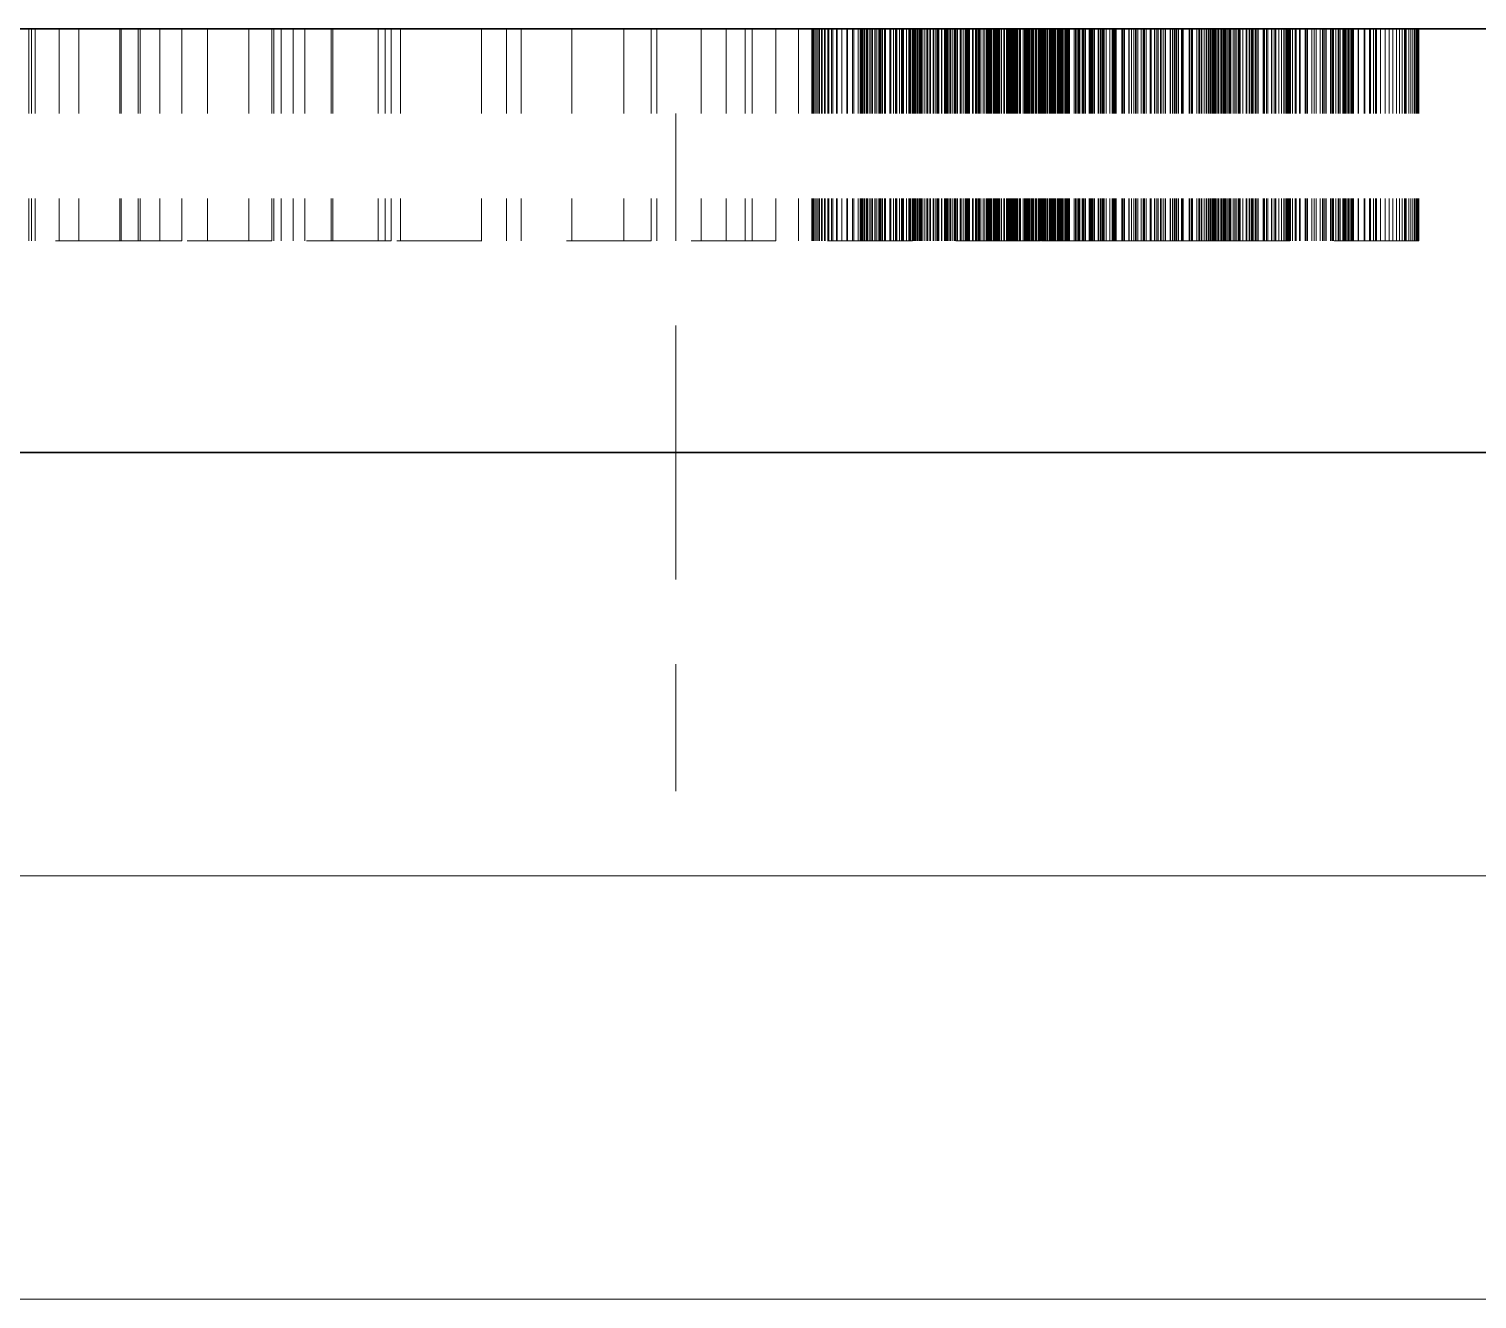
# Model space of a CAD drawing. Extents: x 23 to 587, y 4 to 413.
# Drawn here: x 119.161 to 120.87, y 247.85 to 249.35 of the extents above; entities that cross this region are included whole.
import ezdxf

# ---------------------------------------------------------------- set-up
doc = ezdxf.new("R2010")
doc.units = 0
doc.linetypes.add('DASHED', pattern=[15, 12, -3])
doc.layers.get('0').update_dxf_attribs({"lineweight": 13})

# ---------------------------------------------------------------- blocks, each defined once
blk = doc.blocks.new('BLOCK6915')
at = {"color": 7, "lineweight": 35}
for p, q in [((63, 70.5), (17, 70.5)), ((68, 69.5), (-68, 69.5)), ((63, 69.5), (17, 69.5))]:
    blk.add_line(p, q, dxfattribs=at)
at = {"color": 7, "lineweight": 35, "ltscale": 0.005909}
blk.add_line((58.9787, 70.5), (58.7423, 70.5), dxfattribs=at)
at = {"color": 7, "linetype": 'DASHED', "lineweight": 13, "ltscale": 0.0125}
for p, q in [((58.9726, 70.5), (58.9726, 70)), ((58.9787, 70.5), (58.9787, 70)), ((58.9875, 70.5), (58.9875, 70)), ((59.0442, 70.5), (59.0442, 70)), ((59.0902, 70.5), (59.0902, 70)), ((59.1874, 70.5), (59.1874, 70)), ((59.1901, 70.5), (59.1901, 70)), ((59.2304, 70.5), (59.2304, 70)), ((59.2352, 70.5), (59.2352, 70)), ((59.2816, 70.5), (59.2816, 70)), ((59.3334, 70.5), (59.3334, 70)), ((59.3941, 70.5), (59.3941, 70)), ((59.492, 70.5), (59.492, 70)), ((59.5463, 70.5), (59.5463, 70)), ((59.5507, 70.5), (59.5507, 70)), ((59.5681, 70.5), (59.5681, 70)), ((59.5967, 70.5), (59.5967, 70)), ((59.6243, 70.5), (59.6243, 70)), ((59.6864, 70.5), (59.6864, 70)), ((59.6898, 70.5), (59.6898, 70)), ((59.7973, 70.5), (59.7973, 70)), ((59.8136, 70.5), (59.8136, 70)), ((59.8277, 70.5), (59.8277, 70)), ((59.8502, 70.5), (59.8502, 70)), ((60.0414, 70.5), (60.0414, 70)), ((60.1001, 70.5), (60.1001, 70)), ((60.1349, 70.5), (60.1349, 70)), ((60.2546, 70.5), (60.2546, 70)), ((60.3774, 70.5), (60.3774, 70)), ((60.4416, 70.5), (60.4416, 70)), ((60.4549, 70.5), (60.4549, 70)), ((60.5595, 70.5), (60.5595, 70)), ((60.6189, 70.5), (60.6189, 70)), ((60.6635, 70.5), (60.6635, 70)), ((60.6803, 70.5), (60.6803, 70)), ((60.7363, 70.5), (60.7363, 70)), ((60.7898, 70.5), (60.7898, 70)), ((60.8215, 70.5), (60.8215, 70)), ((60.8219, 70.5), (60.8219, 70)), ((60.822, 70.5), (60.822, 70)), ((60.8233, 70.5), (60.8233, 70)), ((60.8234, 70.5), (60.8234, 70)), ((60.8256, 70.5), (60.8256, 70)), ((60.8259, 70.5), (60.8259, 70)), ((60.8288, 70.5), (60.8288, 70)), ((60.8293, 70.5), (60.8293, 70)), ((60.833, 70.5), (60.833, 70)), ((60.8337, 70.5), (60.8337, 70)), ((60.8381, 70.5), (60.8381, 70)), ((60.8392, 70.5), (60.8392, 70)), ((60.844, 70.5), (60.844, 70)), ((60.8455, 70.5), (60.8455, 70)), ((60.8509, 70.5), (60.8509, 70)), ((60.8529, 70.5), (60.8529, 70)), ((60.8588, 70.5), (60.8588, 70)), ((60.8613, 70.5), (60.8613, 70)), ((60.8675, 70.5), (60.8675, 70)), ((60.8706, 70.5), (60.8706, 70)), ((60.8793, 70.5), (60.8793, 70)), ((60.8809, 70.5), (60.8809, 70)), ((60.892, 70.5), (60.892, 70)), ((60.892, 70.5), (60.892, 70)), ((60.9041, 70.5), (60.9041, 70)), ((60.9056, 70.5), (60.9056, 70)), ((60.9171, 70.5), (60.9171, 70)), ((60.9202, 70.5), (60.9202, 70)), ((60.931, 70.5), (60.931, 70)), ((60.935, 70.5), (60.935, 70)), ((60.9356, 70.5), (60.9356, 70)), ((60.9358, 70.5), (60.9358, 70)), ((60.9358, 70.5), (60.9358, 70)), ((60.9374, 70.5), (60.9374, 70)), ((60.9379, 70.5), (60.9379, 70)), ((60.9402, 70.5), (60.9402, 70)), ((60.9404, 70.5), (60.9404, 70)), ((60.9415, 70.5), (60.9415, 70)), ((60.9446, 70.5), (60.9446, 70)), ((60.9457, 70.5), (60.9457, 70)), ((60.9465, 70.5), (60.9465, 70)), ((60.95, 70.5), (60.95, 70)), ((60.9524, 70.5), (60.9524, 70)), ((60.9529, 70.5), (60.9529, 70)), ((60.9566, 70.5), (60.9566, 70)), ((60.9608, 70.5), (60.9608, 70)), ((60.9614, 70.5), (60.9614, 70)), ((60.9644, 70.5), (60.9644, 70)), ((60.9699, 70.5), (60.9699, 70)), ((60.9701, 70.5), (60.9701, 70)), ((60.9734, 70.5), (60.9734, 70)), ((60.978, 70.5), (60.978, 70)), ((60.978, 70.5), (60.978, 70)), ((60.9808, 70.5), (60.9808, 70)), ((60.9809, 70.5), (60.9809, 70)), ((60.9835, 70.5), (60.9835, 70)), ((60.9863, 70.5), (60.9863, 70)), ((60.9883, 70.5), (60.9883, 70)), ((60.9931, 70.5), (60.9931, 70)), ((60.9945, 70.5), (60.9945, 70)), ((60.9949, 70.5), (60.9949, 70)), ((60.9955, 70.5), (60.9955, 70)), ((61.0054, 70.5), (61.0054, 70)), ((61.0067, 70.5), (61.0067, 70)), ((61.0073, 70.5), (61.0073, 70)), ((61.0078, 70.5), (61.0078, 70)), ((61.0138, 70.5), (61.0138, 70)), ((61.0191, 70.5), (61.0191, 70)), ((61.0207, 70.5), (61.0207, 70)), ((61.0216, 70.5), (61.0216, 70)), ((61.0282, 70.5), (61.0282, 70)), ((61.033, 70.5), (61.033, 70)), ((61.035, 70.5), (61.035, 70)), ((61.0354, 70.5), (61.0354, 70)), ((61.0377, 70.5), (61.0377, 70)), ((61.0445, 70.5), (61.0445, 70)), ((61.0501, 70.5), (61.0501, 70)), ((61.0527, 70.5), (61.0527, 70)), ((61.053, 70.5), (61.053, 70)), ((61.0545, 70.5), (61.0545, 70)), ((61.055, 70.5), (61.055, 70)), ((61.0586, 70.5), (61.0586, 70)), ((61.0588, 70.5), (61.0588, 70)), ((61.0595, 70.5), (61.0595, 70)), ((61.0608, 70.5), (61.0608, 70)), ((61.0619, 70.5), (61.0619, 70)), ((61.0625, 70.5), (61.0625, 70)), ((61.0647, 70.5), (61.0647, 70)), ((61.0663, 70.5), (61.0663, 70)), ((61.0674, 70.5), (61.0674, 70)), ((61.0706, 70.5), (61.0706, 70)), ((61.0735, 70.5), (61.0735, 70)), ((61.0737, 70.5), (61.0737, 70)), ((61.0743, 70.5), (61.0743, 70)), ((61.0762, 70.5), (61.0762, 70)), ((61.0785, 70.5), (61.0785, 70)), ((61.0804, 70.5), (61.0804, 70)), ((61.0831, 70.5), (61.0831, 70)), ((61.0833, 70.5), (61.0833, 70)), ((61.0884, 70.5), (61.0884, 70)), ((61.0931, 70.5), (61.0931, 70)), ((61.0946, 70.5), (61.0946, 70)), ((61.0952, 70.5), (61.0952, 70)), ((61.1, 70.5), (61.1, 70)), ((61.1007, 70.5), (61.1007, 70)), ((61.1013, 70.5), (61.1013, 70)), ((61.1016, 70.5), (61.1016, 70)), ((61.1076, 70.5), (61.1076, 70)), ((61.1094, 70.5), (61.1094, 70)), ((61.114, 70.5), (61.114, 70)), ((61.1174, 70.5), (61.1174, 70)), ((61.118, 70.5), (61.118, 70)), ((61.1201, 70.5), (61.1201, 70)), ((61.1208, 70.5), (61.1208, 70)), ((61.1275, 70.5), (61.1275, 70)), ((61.1279, 70.5), (61.1279, 70)), ((61.1346, 70.5), (61.1346, 70)), ((61.1349, 70.5), (61.1349, 70)), ((61.1349, 70.5), (61.1349, 70)), ((61.1358, 70.5), (61.1358, 70)), ((61.1358, 70.5), (61.1358, 70)), ((61.136, 70.5), (61.136, 70)), ((61.1373, 70.5), (61.1373, 70)), ((61.1373, 70.5), (61.1373, 70)), ((61.1378, 70.5), (61.1378, 70)), ((61.1395, 70.5), (61.1395, 70)), ((61.1395, 70.5), (61.1395, 70)), ((61.1399, 70.5), (61.1399, 70)), ((61.1404, 70.5), (61.1404, 70)), ((61.1422, 70.5), (61.1422, 70)), ((61.1422, 70.5), (61.1422, 70)), ((61.1426, 70.5), (61.1426, 70)), ((61.1456, 70.5), (61.1456, 70)), ((61.1456, 70.5), (61.1456, 70)), ((61.1489, 70.5), (61.1489, 70)), ((61.1496, 70.5), (61.1496, 70)), ((61.1496, 70.5), (61.1496, 70)), ((61.1542, 70.5), (61.1542, 70)), ((61.1542, 70.5), (61.1542, 70)), ((61.1579, 70.5), (61.1579, 70)), ((61.1592, 70.5), (61.1592, 70)), ((61.1594, 70.5), (61.1594, 70)), ((61.1594, 70.5), (61.1594, 70)), ((61.1607, 70.5), (61.1607, 70)), ((61.1609, 70.5), (61.1609, 70)), ((61.1642, 70.5), (61.1642, 70)), ((61.1653, 70.5), (61.1653, 70)), ((61.1653, 70.5), (61.1653, 70)), ((61.1655, 70.5), (61.1655, 70)), ((61.1716, 70.5), (61.1716, 70)), ((61.1716, 70.5), (61.1716, 70)), ((61.1737, 70.5), (61.1737, 70)), ((61.1783, 70.5), (61.1783, 70)), ((61.1785, 70.5), (61.1785, 70)), ((61.183, 70.5), (61.183, 70)), ((61.1837, 70.5), (61.1837, 70)), ((61.1853, 70.5), (61.1853, 70)), ((61.1859, 70.5), (61.1859, 70)), ((61.1873, 70.5), (61.1873, 70)), ((61.1887, 70.5), (61.1887, 70)), ((61.1896, 70.5), (61.1896, 70)), ((61.1906, 70.5), (61.1906, 70)), ((61.1927, 70.5), (61.1927, 70)), ((61.1937, 70.5), (61.1937, 70)), ((61.2004, 70.5), (61.2004, 70)), ((61.2019, 70.5), (61.2019, 70)), ((61.2021, 70.5), (61.2021, 70)), ((61.2076, 70.5), (61.2076, 70)), ((61.2085, 70.5), (61.2085, 70)), ((61.2093, 70.5), (61.2093, 70)), ((61.2109, 70.5), (61.2109, 70)), ((61.2139, 70.5), (61.2139, 70)), ((61.2147, 70.5), (61.2147, 70)), ((61.217, 70.5), (61.217, 70)), ((61.2173, 70.5), (61.2173, 70)), ((61.2203, 70.5), (61.2203, 70)), ((61.2258, 70.5), (61.2258, 70)), ((61.2261, 70.5), (61.2261, 70)), ((61.2301, 70.5), (61.2301, 70)), ((61.2336, 70.5), (61.2336, 70)), ((61.2346, 70.5), (61.2346, 70)), ((61.235, 70.5), (61.235, 70)), ((61.2361, 70.5), (61.2361, 70)), ((61.2379, 70.5), (61.2379, 70)), ((61.2382, 70.5), (61.2382, 70)), ((61.2386, 70.5), (61.2386, 70)), ((61.2389, 70.5), (61.2389, 70)), ((61.2392, 70.5), (61.2392, 70)), ((61.24, 70.5), (61.24, 70)), ((61.2404, 70.5), (61.2404, 70)), ((61.2407, 70.5), (61.2407, 70)), ((61.2409, 70.5), (61.2409, 70)), ((61.241, 70.5), (61.241, 70)), ((61.2429, 70.5), (61.2429, 70)), ((61.2446, 70.5), (61.2446, 70)), ((61.2446, 70.5), (61.2446, 70)), ((61.2457, 70.5), (61.2457, 70)), ((61.2491, 70.5), (61.2491, 70)), ((61.2498, 70.5), (61.2498, 70)), ((61.2508, 70.5), (61.2508, 70)), ((61.2512, 70.5), (61.2512, 70)), ((61.2532, 70.5), (61.2532, 70)), ((61.2545, 70.5), (61.2545, 70)), ((61.2564, 70.5), (61.2564, 70)), ((61.2579, 70.5), (61.2579, 70)), ((61.2605, 70.5), (61.2605, 70)), ((61.2617, 70.5), (61.2617, 70)), ((61.2626, 70.5), (61.2626, 70)), ((61.2632, 70.5), (61.2632, 70)), ((61.2638, 70.5), (61.2638, 70)), ((61.2642, 70.5), (61.2642, 70)), ((61.2644, 70.5), (61.2644, 70)), ((61.2646, 70.5), (61.2646, 70)), ((61.265, 70.5), (61.265, 70)), ((61.2689, 70.5), (61.2689, 70)), ((61.2691, 70.5), (61.2691, 70)), ((61.2743, 70.5), (61.2743, 70)), ((61.2745, 70.5), (61.2745, 70)), ((61.2758, 70.5), (61.2758, 70)), ((61.276, 70.5), (61.276, 70)), ((61.2809, 70.5), (61.2809, 70)), ((61.2828, 70.5), (61.2828, 70)), ((61.2835, 70.5), (61.2835, 70)), ((61.2838, 70.5), (61.2838, 70)), ((61.2852, 70.5), (61.2852, 70)), ((61.2854, 70.5), (61.2854, 70)), ((61.287, 70.5), (61.287, 70)), ((61.2875, 70.5), (61.2875, 70)), ((61.2879, 70.5), (61.2879, 70)), ((61.2904, 70.5), (61.2904, 70)), ((61.292, 70.5), (61.292, 70)), ((61.2936, 70.5), (61.2936, 70)), ((61.2953, 70.5), (61.2953, 70)), ((61.2965, 70.5), (61.2965, 70)), ((61.298, 70.5), (61.298, 70)), ((61.2994, 70.5), (61.2994, 70)), ((61.3002, 70.5), (61.3002, 70)), ((61.3015, 70.5), (61.3015, 70)), ((61.3036, 70.5), (61.3036, 70)), ((61.3056, 70.5), (61.3056, 70)), ((61.3069, 70.5), (61.3069, 70)), ((61.3072, 70.5), (61.3072, 70)), ((61.3077, 70.5), (61.3077, 70)), ((61.3114, 70.5), (61.3114, 70)), ((61.3119, 70.5), (61.3119, 70)), ((61.312, 70.5), (61.312, 70)), ((61.3121, 70.5), (61.3121, 70)), ((61.3139, 70.5), (61.3139, 70)), ((61.3202, 70.5), (61.3202, 70)), ((61.3233, 70.5), (61.3233, 70)), ((61.3243, 70.5), (61.3243, 70)), ((61.3249, 70.5), (61.3249, 70)), ((61.3276, 70.5), (61.3276, 70)), ((61.3282, 70.5), (61.3282, 70)), ((61.3285, 70.5), (61.3285, 70)), ((61.3292, 70.5), (61.3292, 70)), ((61.3299, 70.5), (61.3299, 70)), ((61.332, 70.5), (61.332, 70)), ((61.3328, 70.5), (61.3328, 70)), ((61.3356, 70.5), (61.3356, 70)), ((61.3384, 70.5), (61.3384, 70)), ((61.3405, 70.5), (61.3405, 70)), ((61.3431, 70.5), (61.3431, 70)), ((61.3446, 70.5), (61.3446, 70)), ((61.3488, 70.5), (61.3488, 70)), ((61.3495, 70.5), (61.3495, 70)), ((61.3502, 70.5), (61.3502, 70)), ((61.3519, 70.5), (61.3519, 70)), ((61.3523, 70.5), (61.3523, 70)), ((61.3563, 70.5), (61.3563, 70)), ((61.3581, 70.5), (61.3581, 70)), ((61.3586, 70.5), (61.3586, 70)), ((61.3604, 70.5), (61.3604, 70)), ((61.3614, 70.5), (61.3614, 70)), ((61.362, 70.5), (61.362, 70)), ((61.3626, 70.5), (61.3626, 70)), ((61.363, 70.5), (61.363, 70)), ((61.3631, 70.5), (61.3631, 70)), ((61.3636, 70.5), (61.3636, 70)), ((61.3643, 70.5), (61.3643, 70)), ((61.3648, 70.5), (61.3648, 70)), ((61.3653, 70.5), (61.3653, 70)), ((61.3662, 70.5), (61.3662, 70)), ((61.3668, 70.5), (61.3668, 70)), ((61.3679, 70.5), (61.3679, 70)), ((61.3699, 70.5), (61.3699, 70)), ((61.3722, 70.5), (61.3722, 70)), ((61.3729, 70.5), (61.3729, 70)), ((61.3747, 70.5), (61.3747, 70)), ((61.3747, 70.5), (61.3747, 70)), ((61.3777, 70.5), (61.3777, 70)), ((61.3779, 70.5), (61.3779, 70)), ((61.3781, 70.5), (61.3781, 70)), ((61.3788, 70.5), (61.3788, 70)), ((61.3821, 70.5), (61.3821, 70)), ((61.383, 70.5), (61.383, 70)), ((61.3856, 70.5), (61.3856, 70)), ((61.3874, 70.5), (61.3874, 70)), ((61.3896, 70.5), (61.3896, 70)), ((61.3899, 70.5), (61.3899, 70)), ((61.3901, 70.5), (61.3901, 70)), ((61.3914, 70.5), (61.3914, 70)), ((61.3922, 70.5), (61.3922, 70)), ((61.3924, 70.5), (61.3924, 70)), ((61.3937, 70.5), (61.3937, 70)), ((61.3962, 70.5), (61.3962, 70)), ((61.3971, 70.5), (61.3971, 70)), ((61.4011, 70.5), (61.4011, 70)), ((61.4038, 70.5), (61.4038, 70)), ((61.4043, 70.5), (61.4043, 70)), ((61.4048, 70.5), (61.4048, 70)), ((61.4053, 70.5), (61.4053, 70)), ((61.407, 70.5), (61.407, 70)), ((61.4084, 70.5), (61.4084, 70)), ((61.4095, 70.5), (61.4095, 70)), ((61.4104, 70.5), (61.4104, 70)), ((61.4129, 70.5), (61.4129, 70)), ((61.4145, 70.5), (61.4145, 70)), ((61.4189, 70.5), (61.4189, 70)), ((61.4211, 70.5), (61.4211, 70)), ((61.4216, 70.5), (61.4216, 70)), ((61.4222, 70.5), (61.4222, 70)), ((61.4226, 70.5), (61.4226, 70)), ((61.4231, 70.5), (61.4231, 70)), ((61.4242, 70.5), (61.4242, 70)), ((61.4257, 70.5), (61.4257, 70)), ((61.4271, 70.5), (61.4271, 70)), ((61.4294, 70.5), (61.4294, 70)), ((61.4404, 70.5), (61.4404, 70)), ((61.4408, 70.5), (61.4408, 70)), ((61.4409, 70.5), (61.4409, 70)), ((61.4442, 70.5), (61.4442, 70)), ((61.4445, 70.5), (61.4445, 70)), ((61.4446, 70.5), (61.4446, 70)), ((61.4457, 70.5), (61.4457, 70)), ((61.4494, 70.5), (61.4494, 70)), ((61.4513, 70.5), (61.4513, 70)), ((61.4535, 70.5), (61.4535, 70)), ((61.4541, 70.5), (61.4541, 70)), ((61.4598, 70.5), (61.4598, 70)), ((61.4601, 70.5), (61.4601, 70)), ((61.4616, 70.5), (61.4616, 70)), ((61.464, 70.5), (61.464, 70)), ((61.4672, 70.5), (61.4672, 70)), ((61.4762, 70.5), (61.4762, 70)), ((61.4769, 70.5), (61.4769, 70)), ((61.4776, 70.5), (61.4776, 70)), ((61.4802, 70.5), (61.4802, 70)), ((61.4822, 70.5), (61.4822, 70)), ((61.4851, 70.5), (61.4851, 70)), ((61.4853, 70.5), (61.4853, 70)), ((61.4889, 70.5), (61.4889, 70)), ((61.4972, 70.5), (61.4972, 70)), ((61.498, 70.5), (61.498, 70)), ((61.4985, 70.5), (61.4985, 70)), ((61.5021, 70.5), (61.5021, 70)), ((61.504, 70.5), (61.504, 70)), ((61.5071, 70.5), (61.5071, 70)), ((61.5075, 70.5), (61.5075, 70)), ((61.5091, 70.5), (61.5091, 70)), ((61.5114, 70.5), (61.5114, 70)), ((61.5161, 70.5), (61.5161, 70)), ((61.5253, 70.5), (61.5253, 70)), ((61.5301, 70.5), (61.5301, 70)), ((61.5312, 70.5), (61.5312, 70)), ((61.5326, 70.5), (61.5326, 70)), ((61.5349, 70.5), (61.5349, 70)), ((61.5357, 70.5), (61.5357, 70)), ((61.5367, 70.5), (61.5367, 70)), ((61.538, 70.5), (61.538, 70)), ((61.5399, 70.5), (61.5399, 70)), ((61.553, 70.5), (61.553, 70)), ((61.5549, 70.5), (61.5549, 70)), ((61.5561, 70.5), (61.5561, 70)), ((61.5596, 70.5), (61.5596, 70)), ((61.5694, 70.5), (61.5694, 70)), ((61.5702, 70.5), (61.5702, 70)), ((61.5708, 70.5), (61.5708, 70)), ((61.5763, 70.5), (61.5763, 70)), ((61.5819, 70.5), (61.5819, 70)), ((61.5856, 70.5), (61.5856, 70)), ((61.5871, 70.5), (61.5871, 70)), ((61.5912, 70.5), (61.5912, 70)), ((61.5989, 70.5), (61.5989, 70)), ((61.6038, 70.5), (61.6038, 70)), ((61.6042, 70.5), (61.6042, 70)), ((61.6054, 70.5), (61.6054, 70)), ((61.6066, 70.5), (61.6066, 70)), ((61.6104, 70.5), (61.6104, 70)), ((61.6202, 70.5), (61.6202, 70)), ((61.6206, 70.5), (61.6206, 70)), ((61.6228, 70.5), (61.6228, 70)), ((61.6302, 70.5), (61.6302, 70)), ((61.634, 70.5), (61.634, 70)), ((61.6382, 70.5), (61.6382, 70)), ((61.6387, 70.5), (61.6387, 70)), ((61.6442, 70.5), (61.6442, 70)), ((61.6479, 70.5), (61.6479, 70)), ((61.6522, 70.5), (61.6522, 70)), ((61.6525, 70.5), (61.6525, 70)), ((61.6565, 70.5), (61.6565, 70)), ((61.6676, 70.5), (61.6676, 70)), ((61.6678, 70.5), (61.6678, 70)), ((61.6728, 70.5), (61.6728, 70)), ((61.6738, 70.5), (61.6738, 70)), ((61.6779, 70.5), (61.6779, 70)), ((61.6806, 70.5), (61.6806, 70)), ((61.6833, 70.5), (61.6833, 70)), ((61.6871, 70.5), (61.6871, 70)), ((61.6938, 70.5), (61.6938, 70)), ((61.6939, 70.5), (61.6939, 70)), ((61.6944, 70.5), (61.6944, 70)), ((61.6965, 70.5), (61.6965, 70)), ((61.6981, 70.5), (61.6981, 70)), ((61.7122, 70.5), (61.7122, 70)), ((61.7128, 70.5), (61.7128, 70)), ((61.7133, 70.5), (61.7133, 70)), ((61.7168, 70.5), (61.7168, 70)), ((61.7172, 70.5), (61.7172, 70)), ((61.7192, 70.5), (61.7192, 70)), ((61.7205, 70.5), (61.7205, 70)), ((61.7306, 70.5), (61.7306, 70)), ((61.7352, 70.5), (61.7352, 70)), ((61.7364, 70.5), (61.7364, 70)), ((61.7408, 70.5), (61.7408, 70)), ((61.7421, 70.5), (61.7421, 70)), ((61.7423, 70.5), (61.7423, 70)), ((61.7473, 70.5), (61.7473, 70)), ((61.7521, 70.5), (61.7521, 70)), ((61.7528, 70.5), (61.7528, 70)), ((61.7536, 70.5), (61.7536, 70)), ((61.7583, 70.5), (61.7583, 70)), ((61.7614, 70.5), (61.7614, 70)), ((61.7628, 70.5), (61.7628, 70)), ((61.7659, 70.5), (61.7659, 70)), ((61.7678, 70.5), (61.7678, 70)), ((61.7703, 70.5), (61.7703, 70)), ((61.7719, 70.5), (61.7719, 70)), ((61.7744, 70.5), (61.7744, 70)), ((61.7761, 70.5), (61.7761, 70)), ((61.7801, 70.5), (61.7801, 70)), ((61.7808, 70.5), (61.7808, 70)), ((61.7821, 70.5), (61.7821, 70)), ((61.7824, 70.5), (61.7824, 70)), ((61.7871, 70.5), (61.7871, 70)), ((61.7873, 70.5), (61.7873, 70)), ((61.7888, 70.5), (61.7888, 70)), ((61.7921, 70.5), (61.7921, 70)), ((61.7936, 70.5), (61.7936, 70)), ((61.794, 70.5), (61.794, 70)), ((61.7947, 70.5), (61.7947, 70)), ((61.7959, 70.5), (61.7959, 70)), ((61.7973, 70.5), (61.7973, 70)), ((61.7989, 70.5), (61.7989, 70)), ((61.7992, 70.5), (61.7992, 70)), ((61.7996, 70.5), (61.7996, 70)), ((61.8032, 70.5), (61.8032, 70)), ((61.8037, 70.5), (61.8037, 70)), ((61.8066, 70.5), (61.8066, 70)), ((61.8068, 70.5), (61.8068, 70)), ((61.8084, 70.5), (61.8084, 70)), ((61.809, 70.5), (61.809, 70)), ((61.8091, 70.5), (61.8091, 70)), ((61.8104, 70.5), (61.8104, 70)), ((61.8104, 70.5), (61.8104, 70)), ((61.8109, 70.5), (61.8109, 70)), ((61.8165, 70.5), (61.8165, 70)), ((61.8197, 70.5), (61.8197, 70)), ((61.8233, 70.5), (61.8233, 70)), ((61.8276, 70.5), (61.8276, 70)), ((61.8278, 70.5), (61.8278, 70)), ((61.8295, 70.5), (61.8295, 70)), ((61.83, 70.5), (61.83, 70)), ((61.8328, 70.5), (61.8328, 70)), ((61.8391, 70.5), (61.8391, 70)), ((61.8472, 70.5), (61.8472, 70)), ((61.848, 70.5), (61.848, 70)), ((61.8482, 70.5), (61.8482, 70)), ((61.8541, 70.5), (61.8541, 70)), ((61.8555, 70.5), (61.8555, 70)), ((61.8592, 70.5), (61.8592, 70)), ((61.86, 70.5), (61.86, 70)), ((61.8605, 70.5), (61.8605, 70)), ((61.862, 70.5), (61.862, 70)), ((61.8651, 70.5), (61.8651, 70)), ((61.8692, 70.5), (61.8692, 70)), ((61.8721, 70.5), (61.8721, 70)), ((61.8751, 70.5), (61.8751, 70)), ((61.887, 70.5), (61.887, 70)), ((61.8886, 70.5), (61.8886, 70)), ((61.8903, 70.5), (61.8903, 70)), ((61.8949, 70.5), (61.8949, 70)), ((61.8979, 70.5), (61.8979, 70)), ((61.9063, 70.5), (61.9063, 70)), ((61.9077, 70.5), (61.9077, 70)), ((61.9132, 70.5), (61.9132, 70)), ((61.916, 70.5), (61.916, 70)), ((61.9164, 70.5), (61.9164, 70)), ((61.9164, 70.5), (61.9164, 70)), ((61.9172, 70.5), (61.9172, 70)), ((61.9241, 70.5), (61.9241, 70)), ((61.9306, 70.5), (61.9306, 70)), ((61.9361, 70.5), (61.9361, 70)), ((61.9369, 70.5), (61.9369, 70)), ((61.9406, 70.5), (61.9406, 70)), ((61.9407, 70.5), (61.9407, 70)), ((61.9412, 70.5), (61.9412, 70)), ((61.9414, 70.5), (61.9414, 70)), ((61.9427, 70.5), (61.9427, 70)), ((61.9446, 70.5), (61.9446, 70)), ((61.9463, 70.5), (61.9463, 70)), ((61.9478, 70.5), (61.9478, 70)), ((61.949, 70.5), (61.949, 70)), ((61.95, 70.5), (61.95, 70)), ((61.9508, 70.5), (61.9508, 70)), ((61.9518, 70.5), (61.9518, 70)), ((61.9562, 70.5), (61.9562, 70)), ((61.9623, 70.5), (61.9623, 70)), ((61.9646, 70.5), (61.9646, 70)), ((61.9726, 70.5), (61.9726, 70)), ((61.9743, 70.5), (61.9743, 70)), ((61.9863, 70.5), (61.9863, 70)), ((61.9886, 70.5), (61.9886, 70)), ((61.9913, 70.5), (61.9913, 70)), ((62.0018, 70.5), (62.0018, 70)), ((62.0071, 70.5), (62.0071, 70)), ((62.0072, 70.5), (62.0072, 70)), ((62.0121, 70.5), (62.0121, 70)), ((62.0219, 70.5), (62.0219, 70)), ((62.027, 70.5), (62.027, 70)), ((62.0286, 70.5), (62.0286, 70)), ((62.0328, 70.5), (62.0328, 70)), ((62.0355, 70.5), (62.0355, 70)), ((62.046, 70.5), (62.046, 70)), ((62.0478, 70.5), (62.0478, 70)), ((62.0507, 70.5), (62.0507, 70)), ((62.053, 70.5), (62.053, 70)), ((62.0589, 70.5), (62.0589, 70)), ((62.064, 70.5), (62.064, 70)), ((62.0659, 70.5), (62.0659, 70)), ((62.0686, 70.5), (62.0686, 70)), ((62.0749, 70.5), (62.0749, 70)), ((62.0771, 70.5), (62.0771, 70)), ((62.0784, 70.5), (62.0784, 70)), ((62.079, 70.5), (62.079, 70)), ((62.0811, 70.5), (62.0811, 70)), ((62.0842, 70.5), (62.0842, 70)), ((62.088, 70.5), (62.088, 70)), ((62.0901, 70.5), (62.0901, 70)), ((62.0943, 70.5), (62.0943, 70)), ((62.0946, 70.5), (62.0946, 70)), ((62.0949, 70.5), (62.0949, 70)), ((62.0972, 70.5), (62.0972, 70)), ((62.0979, 70.5), (62.0979, 70)), ((62.0991, 70.5), (62.0991, 70)), ((62.0998, 70.5), (62.0998, 70)), ((62.1005, 70.5), (62.1005, 70)), ((62.1113, 70.5), (62.1113, 70)), ((62.1124, 70.5), (62.1124, 70)), ((62.1258, 70.5), (62.1258, 70)), ((62.1267, 70.5), (62.1267, 70)), ((62.1379, 70.5), (62.1379, 70)), ((62.1401, 70.5), (62.1401, 70)), ((62.1475, 70.5), (62.1475, 70)), ((62.1525, 70.5), (62.1525, 70)), ((62.1547, 70.5), (62.1547, 70)), ((62.1641, 70.5), (62.1641, 70)), ((62.1748, 70.5), (62.1748, 70)), ((62.1846, 70.5), (62.1846, 70)), ((62.1935, 70.5), (62.1935, 70)), ((62.2016, 70.5), (62.2016, 70)), ((62.2088, 70.5), (62.2088, 70)), ((62.2151, 70.5), (62.2151, 70)), ((62.2205, 70.5), (62.2205, 70)), ((62.2232, 70.5), (62.2232, 70)), ((62.225, 70.5), (62.225, 70)), ((62.2306, 70.5), (62.2306, 70)), ((62.2357, 70.5), (62.2357, 70)), ((62.2401, 70.5), (62.2401, 70)), ((62.244, 70.5), (62.244, 70)), ((62.2473, 70.5), (62.2473, 70)), ((62.2499, 70.5), (62.2499, 70)), ((62.252, 70.5), (62.252, 70)), ((62.2535, 70.5), (62.2535, 70)), ((62.2544, 70.5), (62.2544, 70)), ((62.2547, 70.5), (62.2547, 70))]:
    blk.add_line(p, q, dxfattribs=at)
at = {"color": 7, "lineweight": 35, "ltscale": 0.005167}
blk.add_line((59.3941, 70.5), (59.1874, 70.5), dxfattribs=at)
at = {"color": 7, "lineweight": 35, "ltscale": 0.005065}
blk.add_line((59.5967, 70.5), (59.3941, 70.5), dxfattribs=at)
at = {"color": 7, "linetype": 'DASHED', "lineweight": 13, "ltscale": 0.025}
for q in [(60.5, 70.5), (60.5, 70.5), (60.5, 68.5), (60.5, 68.5)]:
    blk.add_line((60.5, 69.5), q, dxfattribs=at)
at = {"color": 7, "lineweight": 35, "ltscale": 3.8325e-05}
blk.add_line((61.1373, 70.5), (61.1358, 70.5), dxfattribs=at)
at = {"color": 7, "lineweight": 35, "ltscale": 5.38e-05}
blk.add_line((61.1395, 70.5), (61.1373, 70.5), dxfattribs=at)
at = {"color": 7, "lineweight": 35, "ltscale": 6.905e-05}
blk.add_line((61.1422, 70.5), (61.1395, 70.5), dxfattribs=at)
at = {"color": 7, "lineweight": 35, "ltscale": 8.45e-05}
blk.add_line((61.1456, 70.5), (61.1422, 70.5), dxfattribs=at)
at = {"color": 7, "lineweight": 35, "ltscale": 9.975e-05}
blk.add_line((61.1496, 70.5), (61.1456, 70.5), dxfattribs=at)
at = {"color": 7, "lineweight": 35, "ltscale": 0.000115}
blk.add_line((61.1542, 70.5), (61.1496, 70.5), dxfattribs=at)
at = {"color": 7, "lineweight": 35, "ltscale": 0.000130475}
blk.add_line((61.1594, 70.5), (61.1542, 70.5), dxfattribs=at)
at = {"color": 7, "lineweight": 35, "ltscale": 0.0001459}
blk.add_line((61.1653, 70.5), (61.1594, 70.5), dxfattribs=at)
at = {"color": 7, "lineweight": 35, "ltscale": 0.00015945}
blk.add_line((61.1716, 70.5), (61.1653, 70.5), dxfattribs=at)
at = {"color": 7, "lineweight": 35, "ltscale": 0.00017205}
blk.add_line((61.1785, 70.5), (61.1716, 70.5), dxfattribs=at)
at = {"color": 7, "lineweight": 35, "ltscale": 0.000184075}
blk.add_line((61.1859, 70.5), (61.1785, 70.5), dxfattribs=at)
at = {"color": 7, "lineweight": 35, "ltscale": 0.00019645}
blk.add_line((61.1937, 70.5), (61.1859, 70.5), dxfattribs=at)
at = {"color": 7, "lineweight": 35, "ltscale": 0.00020885}
blk.add_line((61.2021, 70.5), (61.1937, 70.5), dxfattribs=at)
at = {"color": 7, "lineweight": 35, "ltscale": 0.000220875}
blk.add_line((61.2109, 70.5), (61.2021, 70.5), dxfattribs=at)
at = {"color": 7, "lineweight": 35, "ltscale": 0.000233275}
blk.add_line((61.2203, 70.5), (61.2109, 70.5), dxfattribs=at)
at = {"color": 7, "lineweight": 35, "ltscale": 0.00024565}
blk.add_line((61.2301, 70.5), (61.2203, 70.5), dxfattribs=at)
at = {"color": 7, "lineweight": 35, "ltscale": 0.000257875}
blk.add_line((61.2404, 70.5), (61.2301, 70.5), dxfattribs=at)
at = {"color": 7, "lineweight": 35, "ltscale": 0.000270075}
blk.add_line((61.2512, 70.5), (61.2404, 70.5), dxfattribs=at)
at = {"color": 7, "lineweight": 35, "ltscale": 0.000283625}
blk.add_line((61.2626, 70.5), (61.2512, 70.5), dxfattribs=at)
at = {"color": 7, "lineweight": 35, "ltscale": 0.0002985}
blk.add_line((61.2745, 70.5), (61.2626, 70.5), dxfattribs=at)
at = {"color": 7, "lineweight": 35, "ltscale": 0.000313375}
blk.add_line((61.287, 70.5), (61.2745, 70.5), dxfattribs=at)
at = {"color": 7, "lineweight": 35, "ltscale": 0.000328275}
blk.add_line((61.3002, 70.5), (61.287, 70.5), dxfattribs=at)
at = {"color": 7, "lineweight": 35, "ltscale": 0.000342925}
blk.add_line((61.3139, 70.5), (61.3002, 70.5), dxfattribs=at)
at = {"color": 7, "lineweight": 35, "ltscale": 0.000358025}
blk.add_line((61.3282, 70.5), (61.3139, 70.5), dxfattribs=at)
at = {"color": 7, "lineweight": 35, "ltscale": 0.000372675}
blk.add_line((61.3431, 70.5), (61.3282, 70.5), dxfattribs=at)
at = {"color": 7, "lineweight": 35, "ltscale": 0.0003874}
blk.add_line((61.3586, 70.5), (61.3431, 70.5), dxfattribs=at)
at = {"color": 7, "lineweight": 35, "ltscale": 0.00040245}
blk.add_line((61.3747, 70.5), (61.3586, 70.5), dxfattribs=at)
at = {"color": 7, "lineweight": 35, "ltscale": 0.000417125}
blk.add_line((61.3914, 70.5), (61.3747, 70.5), dxfattribs=at)
at = {"color": 7, "lineweight": 35, "ltscale": 0.000347725}
blk.add_line((61.4053, 70.5), (61.3914, 70.5), dxfattribs=at)
at = {"color": 7, "lineweight": 35, "ltscale": 0.00040855}
blk.add_line((61.4216, 70.5), (61.4053, 70.5), dxfattribs=at)
at = {"color": 7, "lineweight": 35, "ltscale": 0.0004694}
blk.add_line((61.4404, 70.5), (61.4216, 70.5), dxfattribs=at)
at = {"color": 7, "lineweight": 35, "ltscale": 0.00053025}
blk.add_line((61.4616, 70.5), (61.4404, 70.5), dxfattribs=at)
at = {"color": 7, "lineweight": 35, "ltscale": 0.000591075}
blk.add_line((61.4853, 70.5), (61.4616, 70.5), dxfattribs=at)
at = {"color": 7, "lineweight": 35, "ltscale": 0.000652125}
blk.add_line((61.5114, 70.5), (61.4853, 70.5), dxfattribs=at)
at = {"color": 7, "lineweight": 35, "ltscale": 0.000712775}
blk.add_line((61.5399, 70.5), (61.5114, 70.5), dxfattribs=at)
at = {"color": 7, "lineweight": 35, "ltscale": 0.0007738}
blk.add_line((61.5708, 70.5), (61.5399, 70.5), dxfattribs=at)
at = {"color": 7, "lineweight": 35, "ltscale": 0.000834675}
blk.add_line((61.6042, 70.5), (61.5708, 70.5), dxfattribs=at)
at = {"color": 7, "lineweight": 35, "ltscale": 0.0008955}
blk.add_line((61.64, 70.5), (61.6042, 70.5), dxfattribs=at)
at = {"color": 7, "lineweight": 35, "ltscale": 0.003402}
blk.add_line((61.7761, 70.5), (61.64, 70.5), dxfattribs=at)
at = {"color": 7, "linetype": 'DASHED', "lineweight": 13, "ltscale": 0.006566}
blk.add_line((59.2352, 70), (58.9726, 70), dxfattribs=at)
at = {"color": 7, "linetype": 'DASHED', "lineweight": 13, "ltscale": 0.002453}
blk.add_line((59.3334, 70), (59.2352, 70), dxfattribs=at)
at = {"color": 7, "linetype": 'DASHED', "lineweight": 13, "ltscale": 0.005323}
blk.add_line((59.5463, 70), (59.3334, 70), dxfattribs=at)
at = {"color": 7, "linetype": 'DASHED', "lineweight": 13, "ltscale": 0.007035}
blk.add_line((59.8277, 70), (59.5463, 70), dxfattribs=at)
at = {"color": 7, "linetype": 'DASHED', "lineweight": 13, "ltscale": 0.015348}
blk.add_line((60.4416, 70), (59.8277, 70), dxfattribs=at)
at = {"color": 7, "linetype": 'DASHED', "lineweight": 13, "ltscale": 0.007367}
blk.add_line((60.7363, 70), (60.4416, 70), dxfattribs=at)
at = {"color": 7, "linetype": 'DASHED', "lineweight": 13, "ltscale": 0.008058}
blk.add_line((61.0586, 70), (60.7363, 70), dxfattribs=at)
at = {"color": 7, "linetype": 'DASHED', "lineweight": 13, "ltscale": 0.007572}
for p, q in [((61.3614, 70), (61.0586, 70)), ((62.2547, 70), (61.9518, 70))]:
    blk.add_line(p, q, dxfattribs=at)
at = {"color": 7, "linetype": 'DASHED', "lineweight": 13, "ltscale": 2.995e-05}
blk.add_line((61.3648, 70), (61.3636, 70), dxfattribs=at)
at = {"color": 7, "linetype": 'DASHED', "lineweight": 13, "ltscale": 3.6625e-05}
blk.add_line((61.3662, 70), (61.3648, 70), dxfattribs=at)
at = {"color": 7, "linetype": 'DASHED', "lineweight": 13, "ltscale": 4.31e-05}
blk.add_line((61.3679, 70), (61.3662, 70), dxfattribs=at)
at = {"color": 7, "linetype": 'DASHED', "lineweight": 13, "ltscale": 4.9975e-05}
blk.add_line((61.3699, 70), (61.3679, 70), dxfattribs=at)
at = {"color": 7, "linetype": 'DASHED', "lineweight": 13, "ltscale": 5.645e-05}
blk.add_line((61.3722, 70), (61.3699, 70), dxfattribs=at)
at = {"color": 7, "linetype": 'DASHED', "lineweight": 13, "ltscale": 6.315e-05}
blk.add_line((61.3747, 70), (61.3722, 70), dxfattribs=at)
at = {"color": 7, "linetype": 'DASHED', "lineweight": 13, "ltscale": 7.9525e-05}
blk.add_line((61.3779, 70), (61.3747, 70), dxfattribs=at)
at = {"color": 7, "linetype": 'DASHED', "lineweight": 13, "ltscale": 0.000105675}
blk.add_line((61.3821, 70), (61.3779, 70), dxfattribs=at)
at = {"color": 7, "linetype": 'DASHED', "lineweight": 13, "ltscale": 0.0001318}
blk.add_line((61.3874, 70), (61.3821, 70), dxfattribs=at)
at = {"color": 7, "linetype": 'DASHED', "lineweight": 13, "ltscale": 0.000157725}
blk.add_line((61.3937, 70), (61.3874, 70), dxfattribs=at)
at = {"color": 7, "linetype": 'DASHED', "lineweight": 13, "ltscale": 0.000184075}
blk.add_line((61.4011, 70), (61.3937, 70), dxfattribs=at)
at = {"color": 7, "linetype": 'DASHED', "lineweight": 13, "ltscale": 0.00021}
blk.add_line((61.4095, 70), (61.4011, 70), dxfattribs=at)
at = {"color": 7, "linetype": 'DASHED', "lineweight": 13, "ltscale": 0.000236125}
blk.add_line((61.4189, 70), (61.4095, 70), dxfattribs=at)
at = {"color": 7, "linetype": 'DASHED', "lineweight": 13, "ltscale": 0.000262075}
blk.add_line((61.4294, 70), (61.4189, 70), dxfattribs=at)
at = {"color": 7, "linetype": 'DASHED', "lineweight": 13, "ltscale": 0.000288375}
blk.add_line((61.4409, 70), (61.4294, 70), dxfattribs=at)
at = {"color": 7, "linetype": 'DASHED', "lineweight": 13, "ltscale": 0.000314325}
blk.add_line((61.4535, 70), (61.4409, 70), dxfattribs=at)
at = {"color": 7, "linetype": 'DASHED', "lineweight": 13, "ltscale": 0.000343325}
blk.add_line((61.4672, 70), (61.4535, 70), dxfattribs=at)
at = {"color": 7, "linetype": 'DASHED', "lineweight": 13, "ltscale": 0.000375}
blk.add_line((61.4822, 70), (61.4672, 70), dxfattribs=at)
at = {"color": 7, "linetype": 'DASHED', "lineweight": 13, "ltscale": 0.00040665}
blk.add_line((61.4985, 70), (61.4822, 70), dxfattribs=at)
at = {"color": 7, "linetype": 'DASHED', "lineweight": 13, "ltscale": 0.0004385}
blk.add_line((61.5161, 70), (61.4985, 70), dxfattribs=at)
at = {"color": 7, "linetype": 'DASHED', "lineweight": 13, "ltscale": 0.00047015}
blk.add_line((61.5349, 70), (61.5161, 70), dxfattribs=at)
at = {"color": 7, "linetype": 'DASHED', "lineweight": 13, "ltscale": 0.000501825}
blk.add_line((61.5549, 70), (61.5349, 70), dxfattribs=at)
at = {"color": 7, "linetype": 'DASHED', "lineweight": 13, "ltscale": 0.000533675}
blk.add_line((61.5763, 70), (61.5549, 70), dxfattribs=at)
at = {"color": 7, "linetype": 'DASHED', "lineweight": 13, "ltscale": 0.00056535}
blk.add_line((61.5989, 70), (61.5763, 70), dxfattribs=at)
at = {"color": 7, "linetype": 'DASHED', "lineweight": 13, "ltscale": 0.000597}
blk.add_line((61.6228, 70), (61.5989, 70), dxfattribs=at)
at = {"color": 7, "linetype": 'DASHED', "lineweight": 13, "ltscale": 0.00062865}
blk.add_line((61.6479, 70), (61.6228, 70), dxfattribs=at)
at = {"color": 7, "linetype": 'DASHED', "lineweight": 13, "ltscale": 0.000621025}
blk.add_line((61.6728, 70), (61.6479, 70), dxfattribs=at)
at = {"color": 7, "linetype": 'DASHED', "lineweight": 13, "ltscale": 0.00059415}
blk.add_line((61.6965, 70), (61.6728, 70), dxfattribs=at)
at = {"color": 7, "linetype": 'DASHED', "lineweight": 13, "ltscale": 0.00056705}
blk.add_line((61.7192, 70), (61.6965, 70), dxfattribs=at)
at = {"color": 7, "linetype": 'DASHED', "lineweight": 13, "ltscale": 0.00054055}
blk.add_line((61.7408, 70), (61.7192, 70), dxfattribs=at)
at = {"color": 7, "linetype": 'DASHED', "lineweight": 13, "ltscale": 0.00051345}
blk.add_line((61.7614, 70), (61.7408, 70), dxfattribs=at)
at = {"color": 7, "linetype": 'DASHED', "lineweight": 13, "ltscale": 0.000486575}
blk.add_line((61.7808, 70), (61.7614, 70), dxfattribs=at)
at = {"color": 7, "linetype": 'DASHED', "lineweight": 13, "ltscale": 0.00045985}
blk.add_line((61.7992, 70), (61.7808, 70), dxfattribs=at)
at = {"color": 7, "linetype": 'DASHED', "lineweight": 13, "ltscale": 0.000432975}
blk.add_line((61.8165, 70), (61.7992, 70), dxfattribs=at)
at = {"color": 7, "linetype": 'DASHED', "lineweight": 13, "ltscale": 0.000406075}
blk.add_line((61.8328, 70), (61.8165, 70), dxfattribs=at)
at = {"color": 7, "linetype": 'DASHED', "lineweight": 13, "ltscale": 0.000379175}
blk.add_line((61.848, 70), (61.8328, 70), dxfattribs=at)
at = {"color": 7, "linetype": 'DASHED', "lineweight": 13, "ltscale": 0.0003523}
blk.add_line((61.862, 70), (61.848, 70), dxfattribs=at)
at = {"color": 7, "linetype": 'DASHED', "lineweight": 13, "ltscale": 0.000325575}
blk.add_line((61.8751, 70), (61.862, 70), dxfattribs=at)
at = {"color": 7, "linetype": 'DASHED', "lineweight": 13, "ltscale": 0.0002987}
blk.add_line((61.887, 70), (61.8751, 70), dxfattribs=at)
at = {"color": 7, "linetype": 'DASHED', "lineweight": 13, "ltscale": 0.0002718}
blk.add_line((61.8979, 70), (61.887, 70), dxfattribs=at)
at = {"color": 7, "linetype": 'DASHED', "lineweight": 13, "ltscale": 0.0002449}
blk.add_line((61.9077, 70), (61.8979, 70), dxfattribs=at)
at = {"color": 7, "linetype": 'DASHED', "lineweight": 13, "ltscale": 0.000218}
blk.add_line((61.9164, 70), (61.9077, 70), dxfattribs=at)
at = {"color": 7, "linetype": 'DASHED', "lineweight": 13, "ltscale": 0.0001913}
blk.add_line((61.9241, 70), (61.9164, 70), dxfattribs=at)
at = {"color": 7, "linetype": 'DASHED', "lineweight": 13, "ltscale": 0.000164225}
blk.add_line((61.9306, 70), (61.9241, 70), dxfattribs=at)
at = {"color": 7, "linetype": 'DASHED', "lineweight": 13, "ltscale": 0.000137525}
blk.add_line((61.9361, 70), (61.9306, 70), dxfattribs=at)
at = {"color": 7, "linetype": 'DASHED', "lineweight": 13, "ltscale": 0.000110625}
blk.add_line((61.9406, 70), (61.9361, 70), dxfattribs=at)
at = {"color": 7, "linetype": 'DASHED', "lineweight": 13, "ltscale": 5.36e-05}
blk.add_line((61.9427, 70), (61.9406, 70), dxfattribs=at)
at = {"color": 7, "linetype": 'DASHED', "lineweight": 13, "ltscale": 4.7675e-05}
blk.add_line((61.9446, 70), (61.9427, 70), dxfattribs=at)
at = {"color": 7, "linetype": 'DASHED', "lineweight": 13, "ltscale": 4.235e-05}
blk.add_line((61.9463, 70), (61.9446, 70), dxfattribs=at)
at = {"color": 7, "linetype": 'DASHED', "lineweight": 13, "ltscale": 3.6425e-05}
blk.add_line((61.9478, 70), (61.9463, 70), dxfattribs=at)
at = {"color": 7, "linetype": 'DASHED', "lineweight": 13, "ltscale": 3.11e-05}
blk.add_line((61.949, 70), (61.9478, 70), dxfattribs=at)
at = {"color": 7, "linetype": 'DASHED', "lineweight": 13, "ltscale": 2.5175e-05}
blk.add_line((61.95, 70), (61.949, 70), dxfattribs=at)
at = {"color": 7, "linetype": 'DASHED', "lineweight": 13}
for p, q in [((68, 68.5), (-68, 68.5)), ((68, 67.5), (-68, 67.5)), ((68, 67.5), (-68, 67.5)), ((-68, 67.5), (68, 67.5))]:
    blk.add_line(p, q, dxfattribs=at)
at = {"color": 7, "lineweight": 13}
blk.add_line((68, 67.5), (-68, 67.5), dxfattribs=at)

msp = doc.modelspace()

# ---------------------------------------------------------------- block references
at = {"lineweight": 0, "xscale": 0.5, "yscale": 0.5, "zscale": 0.5}
msp.add_blockref('BLOCK6915', (89.6743, 214.1001), dxfattribs=at)

doc.saveas('drawing.dxf')
